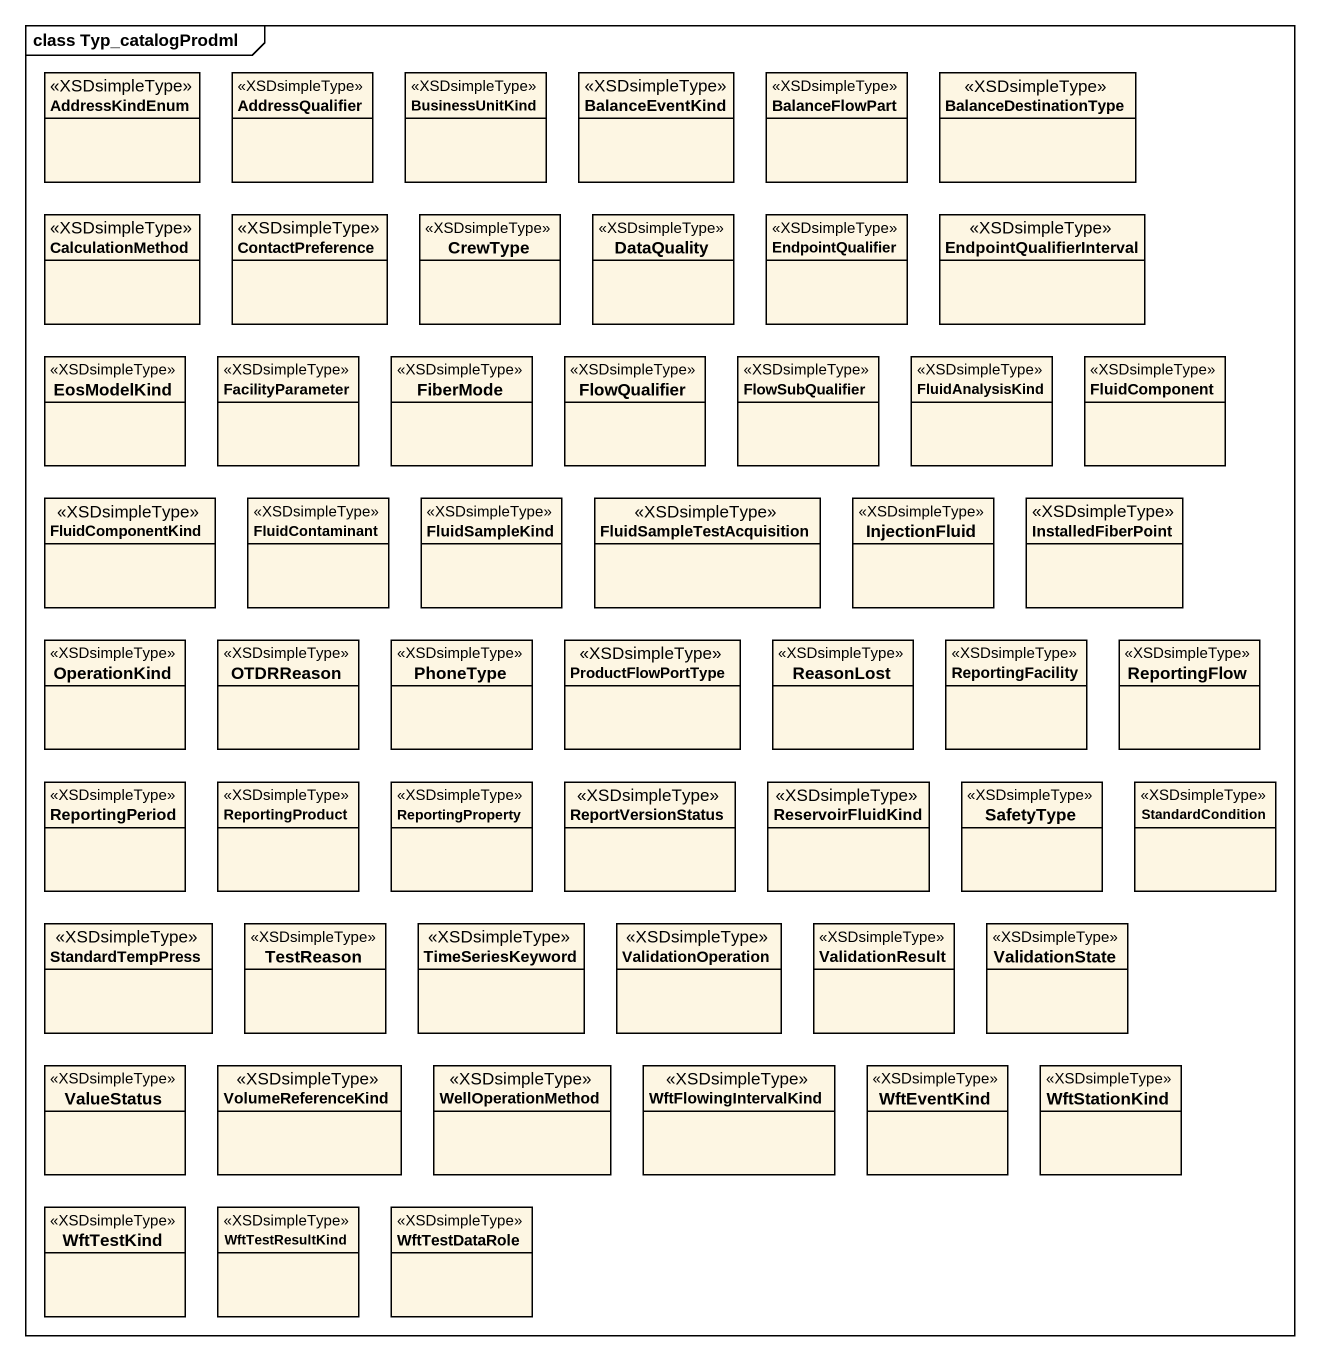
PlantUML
@startuml
mainframe class Typ_catalogProdml
hide circle
hide empty members
class AddressKindEnum <<XSDsimpleType>>
class AddressQualifier <<XSDsimpleType>>
class BusinessUnitKind <<XSDsimpleType>>
class BalanceEventKind <<XSDsimpleType>>
class BalanceFlowPart <<XSDsimpleType>>
class BalanceDestinationType <<XSDsimpleType>>
class CalculationMethod <<XSDsimpleType>>
class ContactPreference <<XSDsimpleType>>
class CrewType <<XSDsimpleType>>
class DataQuality <<XSDsimpleType>>
class EndpointQualifier <<XSDsimpleType>>
class EndpointQualifierInterval <<XSDsimpleType>>
class EosModelKind <<XSDsimpleType>>
class FacilityParameter <<XSDsimpleType>>
class FiberMode <<XSDsimpleType>>
class FlowQualifier <<XSDsimpleType>>
class FlowSubQualifier <<XSDsimpleType>>
class FluidAnalysisKind <<XSDsimpleType>>
class FluidComponent <<XSDsimpleType>>
class FluidComponentKind <<XSDsimpleType>>
class FluidContaminant <<XSDsimpleType>>
class FluidSampleKind <<XSDsimpleType>>
class FluidSampleTestAcquisition <<XSDsimpleType>>
class InjectionFluid <<XSDsimpleType>>
class InstalledFiberPoint <<XSDsimpleType>>
class OperationKind <<XSDsimpleType>>
class OTDRReason <<XSDsimpleType>>
class PhoneType <<XSDsimpleType>>
class ProductFlowPortType <<XSDsimpleType>>
class ReasonLost <<XSDsimpleType>>
class ReportingFacility <<XSDsimpleType>>
class ReportingFlow <<XSDsimpleType>>
class ReportingPeriod <<XSDsimpleType>>
class ReportingProduct <<XSDsimpleType>>
class ReportingProperty <<XSDsimpleType>>
class ReportVersionStatus <<XSDsimpleType>>
class ReservoirFluidKind <<XSDsimpleType>>
class SafetyType <<XSDsimpleType>>
class StandardCondition <<XSDsimpleType>>
class StandardTempPress <<XSDsimpleType>>
class TestReason <<XSDsimpleType>>
class TimeSeriesKeyword <<XSDsimpleType>>
class ValidationOperation <<XSDsimpleType>>
class ValidationResult <<XSDsimpleType>>
class ValidationState <<XSDsimpleType>>
class ValueStatus <<XSDsimpleType>>
class VolumeReferenceKind <<XSDsimpleType>>
class WellOperationMethod <<XSDsimpleType>>
class WftFlowingIntervalKind <<XSDsimpleType>>
class WftEventKind <<XSDsimpleType>>
class WftStationKind <<XSDsimpleType>>
class WftTestKind <<XSDsimpleType>>
class WftTestResultKind <<XSDsimpleType>>
class WftTestDataRole <<XSDsimpleType>>
@enduml
